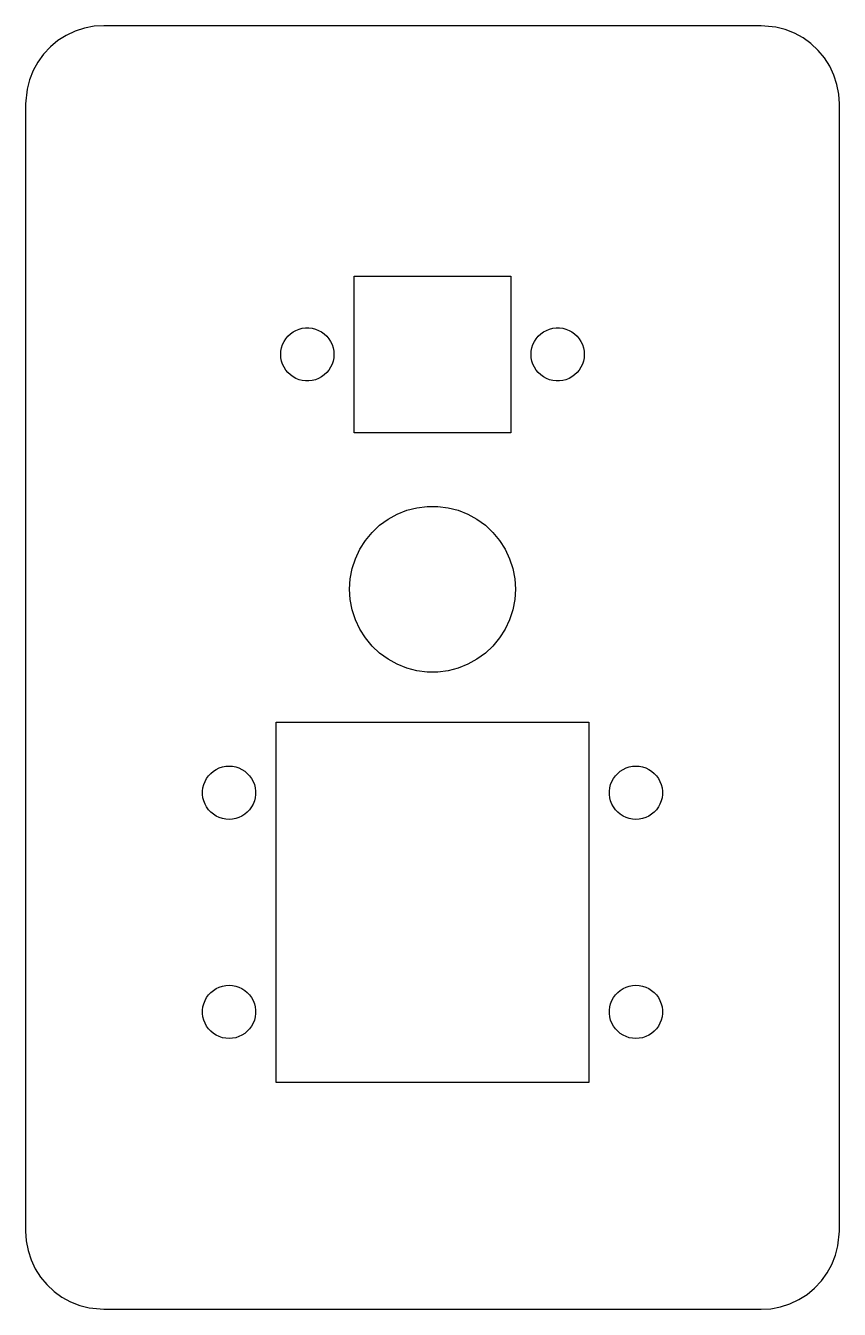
# Model space of a CAD drawing. Header units: metres. Extents: x -30 to 226, y -41 to 48.
# Drawn here: x 174 to 226, y -41 to 41 of the extents above; entities that cross this region are included whole.
import ezdxf

# ---------------------------------------------------------------- set-up
doc = ezdxf.new("R2010")
doc.units = ezdxf.units.M

msp = doc.modelspace()

# ---------------------------------------------------------------- linework, layer by layer
for p, q in [((179, 41), (178.373, 40.9606)), ((221, 41), (179, 41)), ((221.937, 40.9114), (221, 41)), ((176.591, 40.3815), (176.061, 40.0451)), ((177.159, 40.6489), (176.591, 40.3815)), ((177.757, 40.8429), (177.159, 40.6489)), ((178.373, 40.9606), (177.757, 40.8429)), ((222.545, 40.7553), (221.937, 40.9114)), ((223.129, 40.5241), (222.545, 40.7553)), ((223.679, 40.2216), (223.129, 40.5241)), ((224.187, 39.8526), (223.679, 40.2216)), ((175.577, 39.6448), (175.147, 39.1871)), ((176.061, 40.0451), (175.577, 39.6448)), ((224.645, 39.4227), (224.187, 39.8526)), ((225.045, 38.9389), (224.645, 39.4227)), ((174.778, 38.6791), (174.476, 38.1289)), ((175.147, 39.1871), (174.778, 38.6791)), ((225.382, 38.4088), (225.045, 38.9389)), ((174.476, 38.1289), (174.245, 37.5451)), ((225.649, 37.8406), (225.382, 38.4088)), ((225.843, 37.2435), (225.649, 37.8406)), ((174.089, 36.9369), (174, 36)), ((174.245, 37.5451), (174.089, 36.9369)), ((225.961, 36.6267), (225.843, 37.2435)), ((226, 36), (225.961, 36.6267)), ((174, 36), (174, -36)), ((226, -36), (226, 36)), ((195, 15), (195, 25)), ((195, 25), (205, 25)), ((205, 25), (205, 15)), ((190.916, 21.3099), (191.089, 21.4353)), ((191.089, 21.4353), (191.276, 21.5382)), ((191.276, 21.5382), (191.475, 21.6168)), ((191.475, 21.6168), (191.681, 21.6699)), ((191.681, 21.6699), (191.893, 21.6966)), ((191.893, 21.6966), (192.107, 21.6966)), ((192.107, 21.6966), (192.319, 21.6699)), ((192.319, 21.6699), (192.525, 21.6168)), ((192.525, 21.6168), (192.724, 21.5382)), ((192.724, 21.5382), (192.911, 21.4353)), ((192.911, 21.4353), (193.084, 21.3099)), ((206.916, 21.3099), (207.089, 21.4353)), ((207.089, 21.4353), (207.276, 21.5382)), ((207.276, 21.5382), (207.475, 21.6168)), ((207.475, 21.6168), (207.681, 21.6699)), ((207.681, 21.6699), (207.893, 21.6966)), ((207.893, 21.6966), (208.107, 21.6966)), ((208.107, 21.6966), (208.319, 21.6699)), ((208.319, 21.6699), (208.525, 21.6168)), ((208.525, 21.6168), (208.724, 21.5382)), ((208.724, 21.5382), (208.911, 21.4353)), ((208.911, 21.4353), (209.084, 21.3099)), ((190.353, 20.4228), (190.419, 20.6258)), ((190.419, 20.6258), (190.51, 20.819)), ((190.51, 20.819), (190.625, 20.9992)), ((190.625, 20.9992), (190.761, 21.1637)), ((190.761, 21.1637), (190.916, 21.3099)), ((193.084, 21.3099), (193.239, 21.1637)), ((193.239, 21.1637), (193.375, 20.9992)), ((193.375, 20.9992), (193.49, 20.819)), ((193.49, 20.819), (193.581, 20.6258)), ((193.581, 20.6258), (193.647, 20.4228)), ((206.353, 20.4228), (206.419, 20.6258)), ((206.419, 20.6258), (206.51, 20.819)), ((206.51, 20.819), (206.625, 20.9992)), ((206.625, 20.9992), (206.761, 21.1637)), ((206.761, 21.1637), (206.916, 21.3099)), ((209.084, 21.3099), (209.239, 21.1637)), ((209.239, 21.1637), (209.375, 20.9992)), ((209.375, 20.9992), (209.49, 20.819)), ((209.49, 20.819), (209.581, 20.6258)), ((209.581, 20.6258), (209.647, 20.4228)), ((190.3, 20), (190.313, 20.2131)), ((190.313, 19.7869), (190.3, 20)), ((190.313, 20.2131), (190.353, 20.4228)), ((190.353, 19.5772), (190.313, 19.7869)), ((193.647, 20.4228), (193.687, 20.2131)), ((193.687, 19.7869), (193.647, 19.5772)), ((193.687, 20.2131), (193.7, 20)), ((193.7, 20), (193.687, 19.7869)), ((206.3, 20), (206.313, 20.2131)), ((206.313, 19.7869), (206.3, 20)), ((206.313, 20.2131), (206.353, 20.4228)), ((206.353, 19.5772), (206.313, 19.7869)), ((209.647, 20.4228), (209.687, 20.2131)), ((209.687, 19.7869), (209.647, 19.5772)), ((209.687, 20.2131), (209.7, 20)), ((209.7, 20), (209.687, 19.7869)), ((190.419, 19.3742), (190.353, 19.5772)), ((190.51, 19.181), (190.419, 19.3742)), ((190.625, 19.0008), (190.51, 19.181)), ((190.761, 18.8363), (190.625, 19.0008)), ((193.375, 19.0008), (193.239, 18.8363)), ((193.49, 19.181), (193.375, 19.0008)), ((193.581, 19.3742), (193.49, 19.181)), ((193.647, 19.5772), (193.581, 19.3742)), ((206.419, 19.3742), (206.353, 19.5772)), ((206.51, 19.181), (206.419, 19.3742)), ((206.625, 19.0008), (206.51, 19.181)), ((206.761, 18.8363), (206.625, 19.0008)), ((209.375, 19.0008), (209.239, 18.8363)), ((209.49, 19.181), (209.375, 19.0008)), ((209.581, 19.3742), (209.49, 19.181)), ((209.647, 19.5772), (209.581, 19.3742)), ((190.916, 18.6901), (190.761, 18.8363)), ((191.089, 18.5646), (190.916, 18.6901)), ((191.276, 18.4618), (191.089, 18.5646)), ((191.475, 18.3832), (191.276, 18.4618)), ((191.681, 18.3301), (191.475, 18.3832)), ((191.893, 18.3033), (191.681, 18.3301)), ((192.107, 18.3033), (191.893, 18.3033)), ((192.319, 18.3301), (192.107, 18.3033)), ((192.525, 18.3832), (192.319, 18.3301)), ((192.724, 18.4618), (192.525, 18.3832)), ((192.911, 18.5646), (192.724, 18.4618)), ((193.084, 18.6901), (192.911, 18.5646)), ((193.239, 18.8363), (193.084, 18.6901)), ((206.916, 18.6901), (206.761, 18.8363)), ((207.089, 18.5646), (206.916, 18.6901)), ((207.276, 18.4618), (207.089, 18.5646)), ((207.475, 18.3832), (207.276, 18.4618)), ((207.681, 18.3301), (207.475, 18.3832)), ((207.893, 18.3033), (207.681, 18.3301)), ((208.107, 18.3033), (207.893, 18.3033)), ((208.319, 18.3301), (208.107, 18.3033)), ((208.525, 18.3832), (208.319, 18.3301)), ((208.724, 18.4618), (208.525, 18.3832)), ((208.911, 18.5646), (208.724, 18.4618)), ((209.084, 18.6901), (208.911, 18.5646)), ((209.239, 18.8363), (209.084, 18.6901)), ((205, 15), (195, 15)), ((197.743, 9.79558), (198.362, 10.0406)), ((198.362, 10.0406), (199.007, 10.2061)), ((199.007, 10.2061), (199.667, 10.2895)), ((199.667, 10.2895), (200.333, 10.2895)), ((200.333, 10.2895), (200.993, 10.2061)), ((200.993, 10.2061), (201.638, 10.0406)), ((201.638, 10.0406), (202.257, 9.79558)), ((196.136, 8.6281), (196.622, 9.08371)), ((196.622, 9.08371), (197.16, 9.47493)), ((197.16, 9.47493), (197.743, 9.79558)), ((202.257, 9.79558), (202.84, 9.47493)), ((202.84, 9.47493), (203.378, 9.08371)), ((203.378, 9.08371), (203.864, 8.6281)), ((195.712, 8.11525), (196.136, 8.6281)), ((203.864, 8.6281), (204.288, 8.11525)), ((195.072, 6.95105), (195.356, 7.55328)), ((195.356, 7.55328), (195.712, 8.11525)), ((204.288, 8.11525), (204.644, 7.55328)), ((204.644, 7.55328), (204.928, 6.95105)), ((194.867, 6.31805), (195.072, 6.95105)), ((204.928, 6.95105), (205.133, 6.31805)), ((194.742, 5.66426), (194.867, 6.31805)), ((205.133, 6.31805), (205.258, 5.66426)), ((194.7, 5), (194.742, 5.66426)), ((194.742, 4.33572), (194.7, 5)), ((205.258, 5.66426), (205.3, 5)), ((205.3, 5), (205.258, 4.33572)), ((194.867, 3.68193), (194.742, 4.33572)), ((205.258, 4.33572), (205.133, 3.68193)), ((195.072, 3.04893), (194.867, 3.68193)), ((205.133, 3.68193), (204.928, 3.04893)), ((195.356, 2.4467), (195.072, 3.04893)), ((204.928, 3.04893), (204.644, 2.4467)), ((195.712, 1.88474), (195.356, 2.4467)), ((196.136, 1.37189), (195.712, 1.88474)), ((204.288, 1.88474), (203.864, 1.37189)), ((204.644, 2.4467), (204.288, 1.88474)), ((196.622, 0.91627), (196.136, 1.37189)), ((197.16, 0.52506), (196.622, 0.91627)), ((203.378, 0.91627), (202.84, 0.52506)), ((203.864, 1.37189), (203.378, 0.91627)), ((197.743, 0.20441), (197.16, 0.52506)), ((198.362, -0.04059), (197.743, 0.20441)), ((202.257, 0.20441), (201.638, -0.04059)), ((202.84, 0.52506), (202.257, 0.20441)), ((199.007, -0.20612), (198.362, -0.04059)), ((199.667, -0.28954), (199.007, -0.20612)), ((200.333, -0.28954), (199.667, -0.28954)), ((200.993, -0.20612), (200.333, -0.28954)), ((201.638, -0.04059), (200.993, -0.20612)), ((190, -26.5), (190, -3.5)), ((190, -3.5), (210, -3.5)), ((210, -3.5), (210, -26.5)), ((186.001, -6.62466), (186.181, -6.51027)), ((186.181, -6.51027), (186.374, -6.41937)), ((186.374, -6.41937), (186.577, -6.35341)), ((186.577, -6.35341), (186.787, -6.3134)), ((186.787, -6.3134), (187, -6.29999)), ((187, -6.29999), (187.213, -6.3134)), ((187.213, -6.3134), (187.423, -6.35341)), ((187.423, -6.35341), (187.626, -6.41937)), ((187.626, -6.41937), (187.819, -6.51027)), ((187.819, -6.51027), (187.999, -6.62466)), ((212.001, -6.62466), (212.181, -6.51027)), ((212.181, -6.51027), (212.374, -6.41937)), ((212.374, -6.41937), (212.577, -6.35341)), ((212.577, -6.35341), (212.787, -6.3134)), ((212.787, -6.3134), (213, -6.29999)), ((213, -6.29999), (213.213, -6.3134)), ((213.213, -6.3134), (213.423, -6.35341)), ((213.423, -6.35341), (213.626, -6.41937)), ((213.626, -6.41937), (213.819, -6.51027)), ((213.819, -6.51027), (213.999, -6.62466)), ((185.383, -7.47467), (185.462, -7.27617)), ((185.462, -7.27617), (185.565, -7.08908)), ((185.565, -7.08908), (185.69, -6.91637)), ((185.69, -6.91637), (185.836, -6.76074)), ((185.836, -6.76074), (186.001, -6.62466)), ((187.999, -6.62466), (188.164, -6.76074)), ((188.164, -6.76074), (188.31, -6.91637)), ((188.31, -6.91637), (188.435, -7.08908)), ((188.435, -7.08908), (188.538, -7.27617)), ((188.538, -7.27617), (188.617, -7.47467)), ((211.383, -7.47467), (211.462, -7.27617)), ((211.462, -7.27617), (211.565, -7.08908)), ((211.565, -7.08908), (211.69, -6.91637)), ((211.69, -6.91637), (211.836, -6.76074)), ((211.836, -6.76074), (212.001, -6.62466)), ((213.999, -6.62466), (214.164, -6.76074)), ((214.164, -6.76074), (214.31, -6.91637)), ((214.31, -6.91637), (214.435, -7.08908)), ((214.435, -7.08908), (214.538, -7.27617)), ((214.538, -7.27617), (214.617, -7.47467)), ((185.303, -7.89325), (185.33, -7.68144)), ((185.303, -8.10674), (185.303, -7.89325)), ((185.33, -8.31854), (185.303, -8.10674)), ((185.33, -7.68144), (185.383, -7.47467)), ((188.617, -7.47467), (188.67, -7.68144)), ((188.67, -7.68144), (188.697, -7.89325)), ((188.697, -8.10674), (188.67, -8.31854)), ((188.697, -7.89325), (188.697, -8.10674)), ((211.303, -7.89325), (211.33, -7.68144)), ((211.303, -8.10674), (211.303, -7.89325)), ((211.33, -8.31854), (211.303, -8.10674)), ((211.33, -7.68144), (211.383, -7.47467)), ((214.617, -7.47467), (214.67, -7.68144)), ((214.67, -7.68144), (214.697, -7.89325)), ((214.697, -8.10674), (214.67, -8.31854)), ((214.697, -7.89325), (214.697, -8.10674)), ((185.383, -8.52533), (185.33, -8.31854)), ((185.462, -8.72382), (185.383, -8.52533)), ((185.565, -8.9109), (185.462, -8.72382)), ((185.69, -9.08362), (185.565, -8.9109)), ((188.435, -8.9109), (188.31, -9.08362)), ((188.538, -8.72382), (188.435, -8.9109)), ((188.617, -8.52533), (188.538, -8.72382)), ((188.67, -8.31854), (188.617, -8.52533)), ((211.383, -8.52533), (211.33, -8.31854)), ((211.462, -8.72382), (211.383, -8.52533)), ((211.565, -8.9109), (211.462, -8.72382)), ((211.69, -9.08362), (211.565, -8.9109)), ((214.435, -8.9109), (214.31, -9.08362)), ((214.538, -8.72382), (214.435, -8.9109)), ((214.617, -8.52533), (214.538, -8.72382)), ((214.67, -8.31854), (214.617, -8.52533)), ((185.836, -9.23924), (185.69, -9.08362)), ((186.001, -9.37532), (185.836, -9.23924)), ((186.181, -9.48972), (186.001, -9.37532)), ((186.374, -9.58061), (186.181, -9.48972)), ((186.577, -9.64659), (186.374, -9.58061)), ((186.787, -9.68658), (186.577, -9.64659)), ((187, -9.7), (186.787, -9.68658)), ((187.213, -9.68658), (187, -9.7)), ((187.423, -9.64659), (187.213, -9.68658)), ((187.626, -9.58061), (187.423, -9.64659)), ((187.819, -9.48972), (187.626, -9.58061)), ((187.999, -9.37532), (187.819, -9.48972)), ((188.164, -9.23924), (187.999, -9.37532)), ((188.31, -9.08362), (188.164, -9.23924)), ((211.836, -9.23924), (211.69, -9.08362)), ((212.001, -9.37532), (211.836, -9.23924)), ((212.181, -9.48972), (212.001, -9.37532)), ((212.374, -9.58061), (212.181, -9.48972)), ((212.577, -9.64659), (212.374, -9.58061)), ((212.787, -9.68658), (212.577, -9.64659)), ((213, -9.7), (212.787, -9.68658)), ((213.213, -9.68658), (213, -9.7)), ((213.423, -9.64659), (213.213, -9.68658)), ((213.626, -9.58061), (213.423, -9.64659)), ((213.819, -9.48972), (213.626, -9.58061)), ((213.999, -9.37532), (213.819, -9.48972)), ((214.164, -9.23924), (213.999, -9.37532)), ((214.31, -9.08362), (214.164, -9.23924)), ((186.181, -20.5103), (186.374, -20.4194)), ((186.374, -20.4194), (186.577, -20.3534)), ((186.577, -20.3534), (186.787, -20.3134)), ((186.787, -20.3134), (187, -20.3)), ((187, -20.3), (187.213, -20.3134)), ((187.213, -20.3134), (187.423, -20.3534)), ((187.423, -20.3534), (187.626, -20.4194)), ((187.626, -20.4194), (187.819, -20.5103)), ((212.181, -20.5103), (212.374, -20.4194)), ((212.374, -20.4194), (212.577, -20.3534)), ((212.577, -20.3534), (212.787, -20.3134)), ((212.787, -20.3134), (213, -20.3)), ((213, -20.3), (213.213, -20.3134)), ((213.213, -20.3134), (213.423, -20.3534)), ((213.423, -20.3534), (213.626, -20.4194)), ((213.626, -20.4194), (213.819, -20.5103)), ((185.383, -21.4747), (185.462, -21.2762)), ((185.462, -21.2762), (185.565, -21.0891)), ((185.565, -21.0891), (185.69, -20.9164)), ((185.69, -20.9164), (185.836, -20.7607)), ((185.836, -20.7607), (186.001, -20.6247)), ((186.001, -20.6247), (186.181, -20.5103)), ((187.819, -20.5103), (187.999, -20.6247)), ((187.999, -20.6247), (188.164, -20.7607)), ((188.164, -20.7607), (188.31, -20.9164)), ((188.31, -20.9164), (188.435, -21.0891)), ((188.435, -21.0891), (188.538, -21.2762)), ((188.538, -21.2762), (188.617, -21.4747)), ((211.383, -21.4747), (211.462, -21.2762)), ((211.462, -21.2762), (211.565, -21.0891)), ((211.565, -21.0891), (211.69, -20.9164)), ((211.69, -20.9164), (211.836, -20.7607)), ((211.836, -20.7607), (212.001, -20.6247)), ((212.001, -20.6247), (212.181, -20.5103)), ((213.819, -20.5103), (213.999, -20.6247)), ((213.999, -20.6247), (214.164, -20.7607)), ((214.164, -20.7607), (214.31, -20.9164)), ((214.31, -20.9164), (214.435, -21.0891)), ((214.435, -21.0891), (214.538, -21.2762)), ((214.538, -21.2762), (214.617, -21.4747)), ((185.303, -21.8932), (185.33, -21.6814)), ((185.303, -22.1067), (185.303, -21.8932)), ((185.33, -22.3185), (185.303, -22.1067)), ((185.33, -21.6814), (185.383, -21.4747)), ((188.617, -21.4747), (188.67, -21.6814)), ((188.67, -21.6814), (188.697, -21.8932)), ((188.697, -22.1067), (188.67, -22.3185)), ((188.697, -21.8932), (188.697, -22.1067)), ((211.303, -21.8932), (211.33, -21.6814)), ((211.303, -22.1067), (211.303, -21.8932)), ((211.33, -22.3185), (211.303, -22.1067)), ((211.33, -21.6814), (211.383, -21.4747)), ((214.617, -21.4747), (214.67, -21.6814)), ((214.67, -21.6814), (214.697, -21.8932)), ((214.697, -22.1067), (214.67, -22.3185)), ((214.697, -21.8932), (214.697, -22.1067)), ((185.383, -22.5253), (185.33, -22.3185)), ((185.462, -22.7238), (185.383, -22.5253)), ((185.565, -22.9109), (185.462, -22.7238)), ((185.69, -23.0836), (185.565, -22.9109)), ((188.435, -22.9109), (188.31, -23.0836)), ((188.538, -22.7238), (188.435, -22.9109)), ((188.617, -22.5253), (188.538, -22.7238)), ((188.67, -22.3185), (188.617, -22.5253)), ((211.383, -22.5253), (211.33, -22.3185)), ((211.462, -22.7238), (211.383, -22.5253)), ((211.565, -22.9109), (211.462, -22.7238)), ((211.69, -23.0836), (211.565, -22.9109)), ((214.435, -22.9109), (214.31, -23.0836)), ((214.538, -22.7238), (214.435, -22.9109)), ((214.617, -22.5253), (214.538, -22.7238)), ((214.67, -22.3185), (214.617, -22.5253)), ((185.836, -23.2392), (185.69, -23.0836)), ((186.001, -23.3753), (185.836, -23.2392)), ((186.181, -23.4897), (186.001, -23.3753)), ((186.374, -23.5806), (186.181, -23.4897)), ((186.577, -23.6466), (186.374, -23.5806)), ((186.787, -23.6866), (186.577, -23.6466)), ((187, -23.7), (186.787, -23.6866)), ((187.213, -23.6866), (187, -23.7)), ((187.423, -23.6466), (187.213, -23.6866)), ((187.626, -23.5806), (187.423, -23.6466)), ((187.819, -23.4897), (187.626, -23.5806)), ((187.999, -23.3753), (187.819, -23.4897)), ((188.164, -23.2392), (187.999, -23.3753)), ((188.31, -23.0836), (188.164, -23.2392)), ((211.836, -23.2392), (211.69, -23.0836)), ((212.001, -23.3753), (211.836, -23.2392)), ((212.181, -23.4897), (212.001, -23.3753)), ((212.374, -23.5806), (212.181, -23.4897)), ((212.577, -23.6466), (212.374, -23.5806)), ((212.787, -23.6866), (212.577, -23.6466)), ((213, -23.7), (212.787, -23.6866)), ((213.213, -23.6866), (213, -23.7)), ((213.423, -23.6466), (213.213, -23.6866)), ((213.626, -23.5806), (213.423, -23.6466)), ((213.819, -23.4897), (213.626, -23.5806)), ((213.999, -23.3753), (213.819, -23.4897)), ((214.164, -23.2392), (213.999, -23.3753)), ((214.31, -23.0836), (214.164, -23.2392)), ((210, -26.5), (190, -26.5)), ((174, -36), (174.039, -36.6267)), ((225.911, -36.9369), (226, -36)), ((174.039, -36.6267), (174.157, -37.2435)), ((174.157, -37.2435), (174.351, -37.8406)), ((225.524, -38.1289), (225.755, -37.5451)), ((225.755, -37.5451), (225.911, -36.9369)), ((174.351, -37.8406), (174.618, -38.4088)), ((174.618, -38.4088), (174.955, -38.9389)), ((225.222, -38.6791), (225.524, -38.1289)), ((174.955, -38.9389), (175.355, -39.4227)), ((224.423, -39.6448), (224.853, -39.1871)), ((224.853, -39.1871), (225.222, -38.6791)), ((175.355, -39.4227), (175.813, -39.8526)), ((175.813, -39.8526), (176.321, -40.2216)), ((223.409, -40.3815), (223.939, -40.0451)), ((223.939, -40.0451), (224.423, -39.6448)), ((176.321, -40.2216), (176.871, -40.5241)), ((176.871, -40.5241), (177.455, -40.7553)), ((177.455, -40.7553), (178.063, -40.9114)), ((178.063, -40.9114), (179, -41)), ((179, -41), (221, -41)), ((221, -41), (221.627, -40.9606)), ((221.627, -40.9606), (222.243, -40.8429)), ((222.243, -40.8429), (222.841, -40.6489)), ((222.841, -40.6489), (223.409, -40.3815))]:
    msp.add_line(p, q)

doc.saveas('drawing.dxf')
